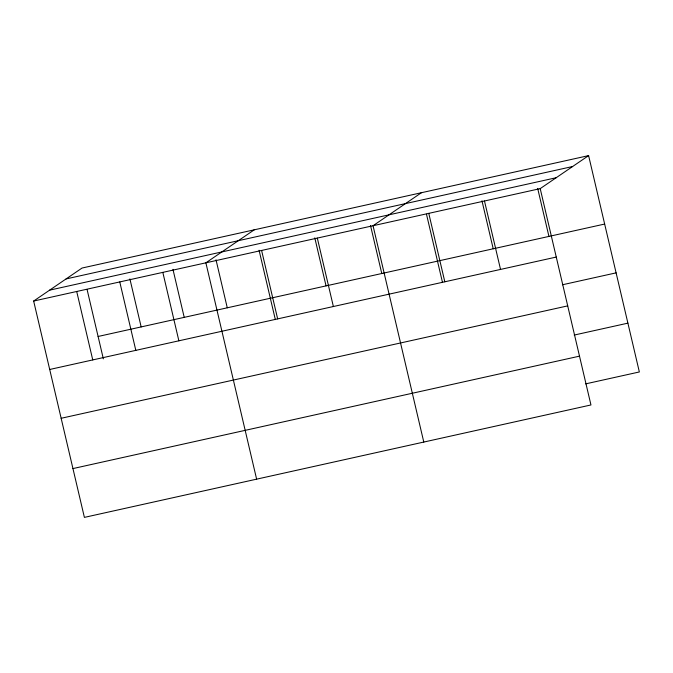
<?xml version="1.0" encoding="UTF-8"?>
<svg xmlns="http://www.w3.org/2000/svg" width="673" height="673" viewBox="0 0 673 673"><rect width="100%" height="100%" fill="white"/><g stroke="black" fill="none" stroke-linecap="round" stroke-linejoin="round"><path stroke-width="1.01" d="M588.606 155.614L540.209 188.625L590.953 404.961L84.394 517.386L33.65 301.041L82.047 268.039L588.606 155.614L639.35 371.959L585.653 383.871M254.276 229.813L205.879 262.823L256.623 479.159M421.441 192.714L373.044 225.724L423.788 442.06M66.08 278.925L572.639 166.509M49.625 290.156L556.184 177.731M33.65 301.041L540.209 188.625M98.098 336.475L604.657 224.05M49.701 369.477L556.26 257.061M562.409 284.78L616.106 272.859M61.15 418.286L567.709 305.87M574.204 335.061L627.901 323.149M72.945 468.576L579.503 356.152M537.677 188.415L548.941 236.416M484.484 200.991L500.535 269.427M481.961 200.781L493.216 248.783M428.768 213.358L444.819 281.794M426.472 214.165L442.506 282.509M370.512 225.505L381.776 273.516M317.32 238.091L333.371 306.526M314.796 237.872L326.052 285.882M261.604 250.457L277.655 318.893M259.071 250.238L275.341 319.608M216.016 259.795L227.272 307.805M172.953 269.351L184.217 317.362M162.824 272.38L178.875 340.816M129.897 278.908L141.162 326.918M119.769 281.937L135.82 350.372M87.078 289.483L103.348 358.844M76.705 291.485L92.756 359.929"/></g></svg>
